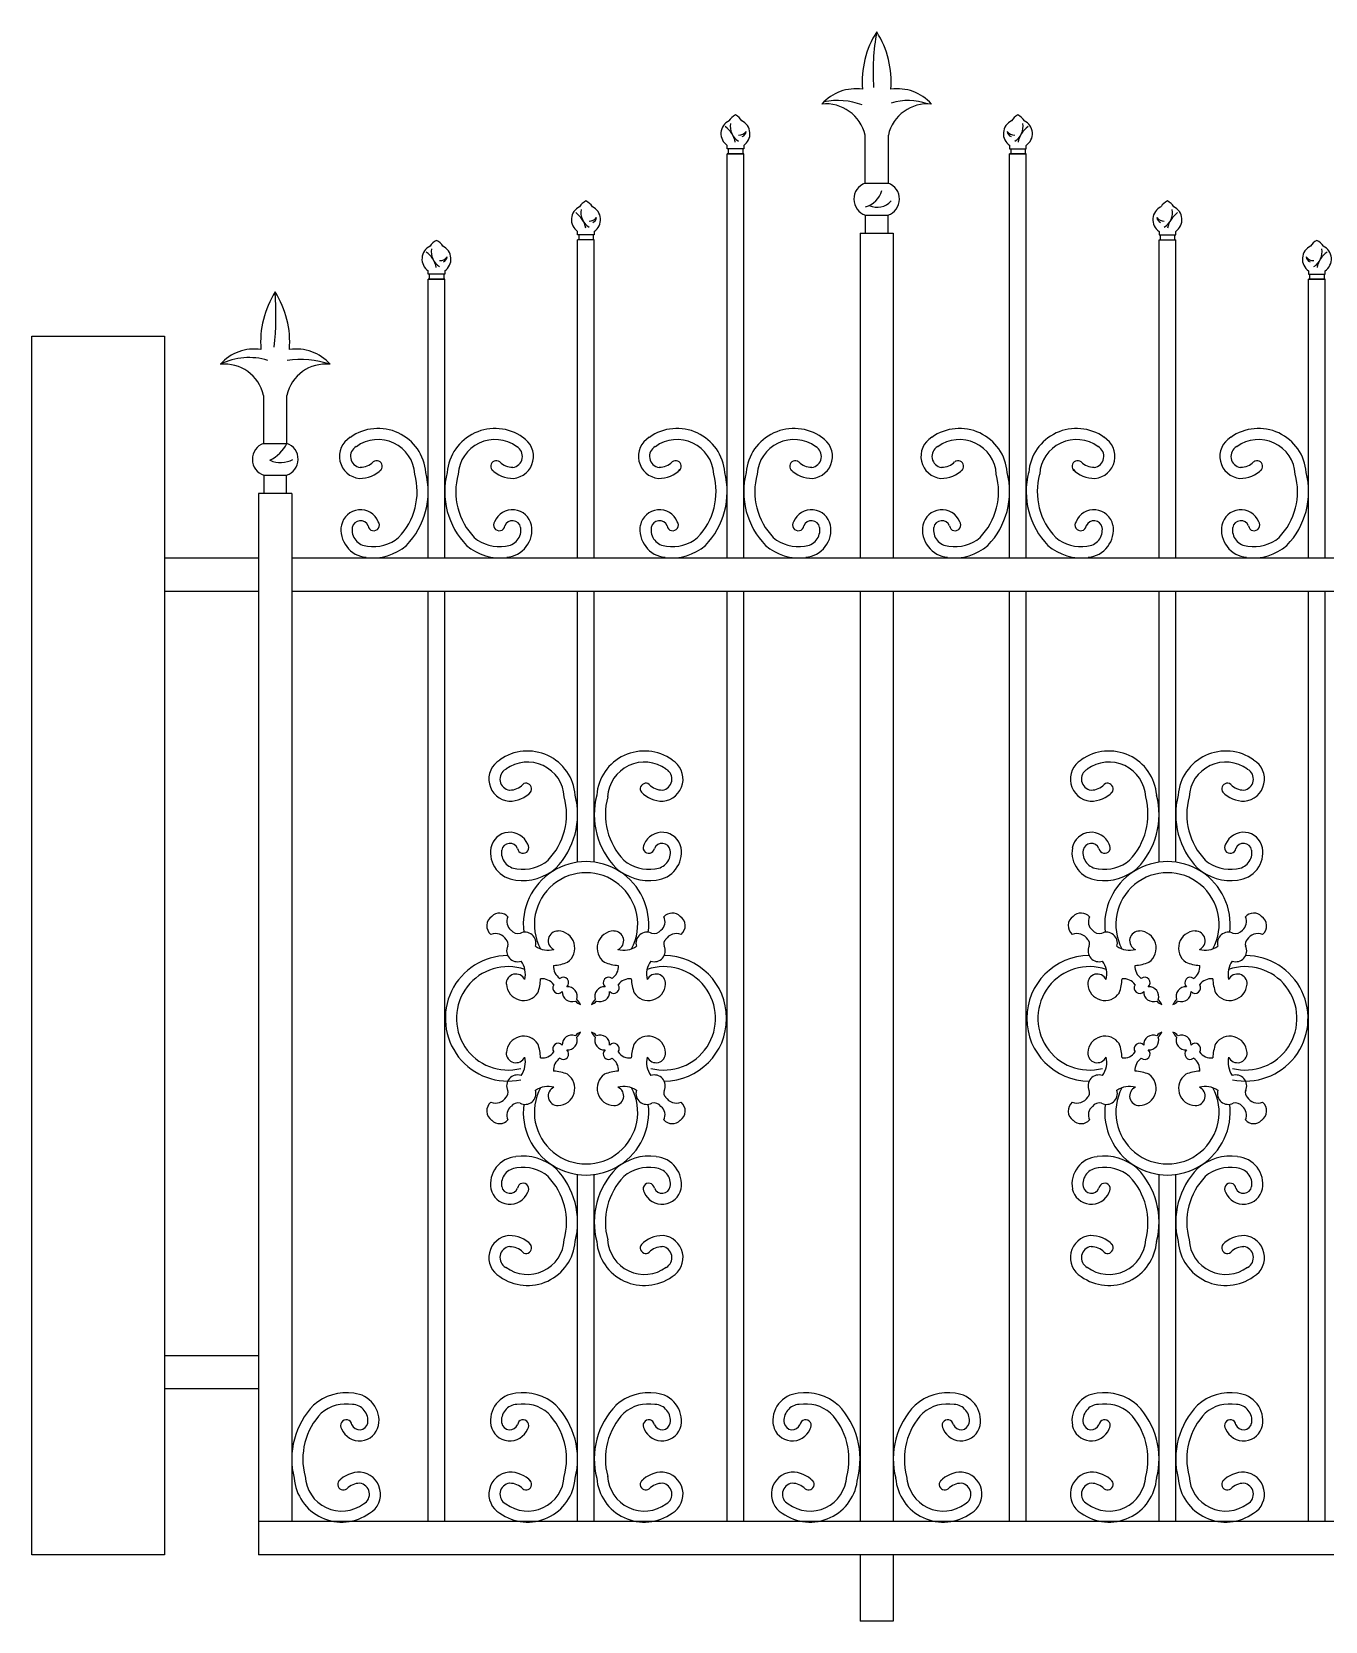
# Model space of a CAD drawing. Header units: millimetres. Extents: x 2621 to 26934, y 11979 to 27988.
# Drawn here: x 2621 to 4373, y 23427 to 25579 of the extents above; entities that cross this region are included whole.
import ezdxf

# ---------------------------------------------------------------- set-up
doc = ezdxf.new("R2010")
doc.units = ezdxf.units.MM

# ---------------------------------------------------------------- blocks, each defined once
blk = doc.blocks.new('A$C4C8B02DE')
for p, q in [((564.4, 973.7), (564.4, 1006.2)), ((580.1, 1006.2), (580.1, 973.7)), ((471, 996.9), (471, 999.2)), ((482.2, 996.9), (471, 996.9)), ((471, 720), (471, 993.5)), ((471, 993.5), (482.2, 993.5)), ((482.2, 993.5), (471, 993.5)), ((482.2, 993.5), (471, 993.5)), ((471.7, 996.9), (471.7, 993.5)), ((481.5, 996.9), (481.5, 993.5)), ((482.2, 999.2), (482.2, 996.9)), ((482.2, 720), (482.2, 993.5)), ((662.3, 999.2), (662.3, 996.9)), ((662.3, 996.9), (673.5, 996.9)), ((662.3, 720), (662.3, 993.5)), ((662.3, 993.5), (673.5, 993.5)), ((662.3, 993.5), (673.5, 993.5)), ((673.5, 993.5), (662.3, 993.5)), ((663, 996.9), (663, 993.5)), ((672.8, 996.9), (672.8, 993.5)), ((673.5, 996.9), (673.5, 999.2)), ((673.5, 720), (673.5, 993.5)), ((564.4, 973.7), (580.1, 973.7)), ((564.6, 952.1), (579.9, 952.1)), ((564.6, 939.8), (564.6, 952.1)), ((579.9, 952.1), (579.9, 939.8)), ((369.7, 938.7), (369.7, 941)), ((381, 938.7), (369.7, 938.7)), ((370.5, 938.7), (370.5, 935.4)), ((380.2, 938.7), (380.2, 935.4)), ((381, 941), (381, 938.7)), ((561, 939.8), (561, 720)), ((561, 939.8), (583.5, 939.8)), ((583.5, 939.8), (583.5, 720)), ((763.5, 941), (763.5, 938.7)), ((763.5, 938.7), (774.8, 938.7)), ((764.3, 938.7), (764.3, 935.4)), ((774, 938.7), (774, 935.4)), ((774.8, 938.7), (774.8, 941)), ((369.7, 720), (369.7, 935.4)), ((381, 935.4), (369.7, 935.4)), ((381, 935.4), (369.7, 935.4)), ((381, 720), (381, 935.4)), ((763.5, 720), (763.5, 935.4)), ((763.5, 935.4), (774.8, 935.4)), ((763.5, 935.4), (774.8, 935.4)), ((774.8, 720), (774.8, 935.4)), ((268.5, 912.1), (268.5, 914.3)), ((279.7, 912.1), (268.5, 912.1)), ((268.5, 908.7), (279.7, 908.7)), ((279.7, 908.7), (268.5, 908.7)), ((279.7, 908.7), (268.5, 908.7)), ((268.5, 720), (268.5, 908.7)), ((269.2, 912.1), (269.2, 908.7)), ((279, 912.1), (279, 908.7)), ((279.7, 914.3), (279.7, 912.1)), ((279.7, 720), (279.7, 908.7)), ((864.8, 914.3), (864.8, 912.1)), ((864.8, 912.1), (876, 912.1)), ((864.8, 720), (864.8, 908.7)), ((864.8, 908.7), (876, 908.7)), ((864.8, 908.7), (876, 908.7)), ((876, 908.7), (864.8, 908.7)), ((865.5, 912.1), (865.5, 908.7)), ((875.3, 912.1), (875.3, 908.7)), ((876, 912.1), (876, 914.3)), ((876, 720), (876, 908.7)), ((0, 870), (90, 870)), ((0, 45), (0, 870)), ((90, 870), (90, 45)), ((157, 830), (157, 797.5)), ((172.7, 797.5), (172.7, 830)), ((157, 797.5), (172.7, 797.5)), ((157.2, 775.9), (172.5, 775.9)), ((157.2, 775.9), (157.2, 763.6)), ((172.5, 763.6), (172.5, 775.9)), ((153.6, 763.6), (153.6, 45)), ((176.1, 763.6), (153.6, 763.6)), ((176.1, 763.6), (176.1, 67.5)), ((90, 720), (153.6, 720)), ((176.1, 720), (2172.2, 720)), ((90, 697.5), (153.6, 697.5)), ((176.1, 697.5), (2172.2, 697.5)), ((268.5, 67.5), (268.5, 697.5)), ((279.7, 67.5), (279.7, 697.5)), ((369.7, 513.9), (369.7, 697.5)), ((381, 513.9), (381, 697.5)), ((471, 67.5), (471, 697.5)), ((482.2, 67.5), (482.2, 697.5)), ((561, 697.5), (561, 67.5)), ((583.5, 697.5), (583.5, 67.5)), ((662.3, 67.5), (662.3, 697.5)), ((673.5, 67.5), (673.5, 697.5)), ((763.5, 513.9), (763.5, 697.5)), ((774.8, 513.9), (774.8, 697.5)), ((864.8, 67.5), (864.8, 697.5)), ((876, 67.5), (876, 697.5)), ((369.7, 67.5), (369.7, 302.6)), ((369.7, 67.5), (369.7, 302.6)), ((381, 67.5), (381, 302.6)), ((381, 67.5), (381, 302.6)), ((763.5, 67.5), (763.5, 302.6)), ((763.5, 67.5), (763.5, 302.6)), ((774.8, 67.5), (774.8, 302.6)), ((774.8, 67.5), (774.8, 302.6)), ((90, 180), (153.6, 180)), ((90, 157.5), (153.6, 157.5)), ((2194.7, 67.5), (153.6, 67.5)), ((90, 45), (0, 45)), ((2194.7, 45), (153.6, 45)), ((561, 45), (561, 0)), ((583.5, 45), (583.5, 0)), ((583.5, 0), (561, 0))]:
    blk.add_line(p, q)
for centre, radius, start, end in [((625.7, 1042.3), 63.3, 147.6121, 184.5466), ((728.2, 1048.7), 158.4, 170.0163, 183.672), ((518.8, 1042.3), 63.3, 355.4534, 32.3879), ((558, 1007.2), 30.4, 81.2173, 138.7264), ((586.5, 1007.2), 30.4, 41.2736, 98.7827), ((537.9, 1000.3), 27.1, 12.542, 96.0201), ((545.7, 982.5), 47.2, 69.2047, 101.2159), ((606.6, 1000.3), 27.1, 83.9799, 167.458), ((593.7, 991.7), 38, 70.1888, 107.7072), ((476.4, 1007.2), 9.62, 115.1392, 236.0093), ((460.1, 998.3), 16.7, 11.0582, 54.9125), ((480.7, 1011), 9.78, 115.0551, 150.0493), ((484.7, 1012), 11.6, 169.4296, 238.4585), ((472.5, 1011), 9.78, 29.9507, 64.9449), ((476.8, 1007.2), 9.62, 303.9907, 64.8608), ((667.7, 1007.2), 9.62, 115.1392, 236.0093), ((672, 1011), 9.78, 115.0551, 150.0493), ((659.8, 1012), 11.6, 301.5415, 10.5704), ((663.8, 1011), 9.78, 29.9507, 64.9449), ((684.4, 998.3), 16.7, 125.0875, 168.9418), ((668.1, 1007.2), 9.62, 303.9907, 64.8608), ((479.2, 1011.8), 5.57, 265.5458, 325.6037), ((479.9, 1009), 3.92, 290.1783, 354.8868), ((665.3, 1011.8), 5.57, 214.3963, 274.4542), ((664.6, 1009), 3.92, 185.1132, 249.8217), ((568.2, 962.9), 11.4, 109.2353, 251.7854), ((560.8, 972.6), 15.4, 284.439, 345.526), ((576.3, 962.9), 11.4, 288.2146, 70.7647), ((379.5, 952.8), 9.78, 115.0551, 150.0493), ((371.2, 952.8), 9.78, 29.9507, 64.9449), ((572.6, 970), 12.6, 244.4964, 318.8779), ((773.3, 952.8), 9.78, 115.0551, 150.0493), ((765, 952.8), 9.78, 29.9507, 64.9449), ((375.1, 949), 9.62, 115.1392, 236.0093), ((358.8, 940.1), 16.7, 11.0582, 54.9125), ((383.5, 953.8), 11.6, 169.4296, 238.4585), ((377.9, 953.6), 5.57, 265.5458, 325.6037), ((375.6, 949), 9.62, 303.9907, 64.8608), ((378.6, 950.8), 3.92, 290.1783, 354.8868), ((768.9, 949), 9.62, 115.1392, 236.0093), ((765.9, 950.8), 3.92, 185.1132, 249.8217), ((766.6, 953.6), 5.57, 214.3963, 274.4542), ((761, 953.8), 11.6, 301.5415, 10.5704), ((785.7, 940.1), 16.7, 125.0875, 168.9418), ((769.4, 949), 9.62, 303.9907, 64.8608), ((273.9, 922.3), 9.62, 115.1392, 236.0093), ((257.6, 913.4), 16.7, 11.0582, 54.9125), ((278.2, 926.1), 9.78, 115.0551, 150.0493), ((282.2, 927.1), 11.6, 169.4296, 238.4585), ((270, 926.1), 9.78, 29.9507, 64.9449), ((274.3, 922.3), 9.62, 303.9907, 64.8608), ((870.2, 922.3), 9.62, 115.1392, 236.0093), ((874.5, 926.1), 9.78, 115.0551, 150.0493), ((862.3, 927.1), 11.6, 301.5415, 10.5704), ((866.3, 926.1), 9.78, 29.9507, 64.9449), ((886.9, 913.4), 16.7, 125.0875, 168.9418), ((870.6, 922.3), 9.62, 303.9907, 64.8608), ((276.7, 926.9), 5.57, 265.5458, 325.6037), ((277.4, 924.1), 3.92, 290.1783, 354.8868), ((867.8, 926.9), 5.57, 214.3963, 274.4542), ((867.1, 924.1), 3.92, 185.1132, 249.8217), ((218.3, 866.1), 63.3, 147.6121, 184.5466), ((-40.6, 885.3), 206, 353.6996, 4.0959), ((111.4, 866.1), 63.3, 355.4534, 32.3879), ((150.6, 831), 30.4, 81.2173, 138.7264), ((179.2, 831), 30.4, 41.2736, 98.7827), ((147.1, 811.5), 44.1, 73.2139, 116.0338), ((130.5, 824.1), 27.1, 12.542, 96.0201), ((199.2, 824.1), 27.1, 83.9799, 167.458), ((181.9, 789.7), 64.6, 71.8114, 98.0231), ((234.6, 775.2), 32.4, 4.6313, 125.4871), ((313.7, 775.2), 32.4, 54.5129, 175.3687), ((437.1, 775.2), 32.4, 4.6313, 125.4871), ((516.2, 775.2), 32.4, 54.5129, 175.3687), ((628.4, 775.2), 32.4, 4.6313, 125.4871), ((707.5, 775.2), 32.4, 54.5129, 175.3687), ((830.9, 775.2), 32.4, 4.6313, 125.4871), ((160.8, 786.7), 11.4, 109.2353, 251.7854), ((149.5, 809.6), 26.3, 296.6742, 332.608), ((169, 786.7), 11.4, 288.2146, 70.7647), ((223.4, 788.7), 15, 120.6615, 264.4109), ((234.6, 775.2), 24.9, 3.2152, 126.2922), ((313.7, 775.2), 24.9, 53.7078, 176.7848), ((324.8, 788.7), 15, 275.5891, 59.3385), ((425.9, 788.7), 15, 120.6615, 264.4109), ((437.1, 775.2), 24.9, 3.2152, 126.2922), ((516.2, 775.2), 24.9, 53.7078, 176.7848), ((527.3, 788.7), 15, 275.5891, 59.3385), ((617.2, 788.7), 15, 120.6615, 264.4109), ((628.4, 775.2), 24.9, 3.2152, 126.2922), ((707.5, 775.2), 24.9, 53.7078, 176.7848), ((718.6, 788.7), 15, 275.5891, 59.3385), ((819.7, 788.7), 15, 120.6615, 264.4109), ((830.9, 775.2), 24.9, 3.2152, 126.2922), ((168.5, 801.6), 17.1, 245.3529, 299.2255), ((223.4, 788.7), 7.51, 118.5059, 262.7118), ((233.6, 782), 3.79, 306.8427, 127.5002), ((314.6, 782), 3.79, 52.4998, 233.1573), ((324.8, 788.7), 7.51, 277.2882, 61.4941), ((425.9, 788.7), 7.51, 118.5059, 262.7118), ((436.1, 782), 3.79, 306.8427, 127.5002), ((517.1, 782), 3.79, 52.4998, 233.1573), ((527.3, 788.7), 7.51, 277.2882, 61.4941), ((617.2, 788.7), 7.51, 118.5059, 262.7118), ((627.4, 782), 3.79, 306.8427, 127.5002), ((708.4, 782), 3.79, 52.4998, 233.1573), ((718.6, 788.7), 7.51, 277.2882, 61.4941), ((819.7, 788.7), 7.51, 118.5059, 262.7118), ((829.9, 782), 3.79, 306.8427, 127.5002), ((222.6, 793.1), 19.3, 267.9893, 317.2256), ((222.6, 793.1), 11.8, 269.1827, 317.2256), ((216, 764.9), 45, 316.2209, 15.098), ((216, 764.9), 52.5, 316.0217, 14.2701), ((332.2, 764.9), 52.5, 165.7299, 223.9783), ((332.2, 764.9), 45, 164.902, 223.7791), ((325.6, 793.1), 19.3, 222.7744, 272.0107), ((325.6, 793.1), 11.8, 222.7744, 270.8173), ((425.1, 793.1), 19.3, 267.9893, 317.2256), ((425.1, 793.1), 11.8, 269.1827, 317.2256), ((418.5, 764.9), 45, 316.2209, 15.098), ((418.5, 764.9), 52.5, 316.0217, 14.2701), ((534.7, 764.9), 52.5, 165.7299, 223.9783), ((534.7, 764.9), 45, 164.902, 223.7791), ((528.1, 793.1), 19.3, 222.7744, 272.0107), ((528.1, 793.1), 11.8, 222.7744, 270.8173), ((616.4, 793.1), 19.3, 267.9893, 317.2256), ((616.4, 793.1), 11.8, 269.1827, 317.2256), ((609.8, 764.9), 45, 316.2209, 15.098), ((609.8, 764.9), 52.5, 316.0217, 14.2701), ((726, 764.9), 52.5, 165.7299, 223.9783), ((726, 764.9), 45, 164.902, 223.7791), ((719.4, 793.1), 19.3, 222.7744, 272.0107), ((719.4, 793.1), 11.8, 222.7744, 270.8173), ((818.9, 793.1), 19.3, 267.9893, 317.2256), ((818.9, 793.1), 11.8, 269.1827, 317.2256), ((812.3, 764.9), 45, 316.2209, 15.098), ((812.3, 764.9), 52.5, 316.0217, 14.2701), ((222.6, 739.5), 13.1, 22.3069, 168.5672), ((222.6, 739.5), 5.62, 22.3069, 169.1463), ((231.6, 742.2), 3.86, 188.3009, 36.3129), ((316.6, 742.2), 3.86, 143.6871, 351.6991), ((325.6, 739.5), 13.1, 11.4328, 157.6931), ((325.6, 739.5), 5.62, 10.8537, 157.6931), ((425.1, 739.5), 13.1, 22.3069, 168.5672), ((425.1, 739.5), 5.62, 22.3069, 169.1463), ((434.1, 742.2), 3.86, 188.3009, 36.3129), ((519.1, 742.2), 3.86, 143.6871, 351.6991), ((528.1, 739.5), 13.1, 11.4328, 157.6931), ((528.1, 739.5), 5.62, 10.8537, 157.6931), ((616.4, 739.5), 13.1, 22.3069, 168.5672), ((616.4, 739.5), 5.62, 22.3069, 169.1463), ((625.4, 742.2), 3.86, 188.3009, 36.3129), ((710.4, 742.2), 3.86, 143.6871, 351.6991), ((719.4, 739.5), 13.1, 11.4328, 157.6931), ((719.4, 739.5), 5.62, 10.8537, 157.6931), ((818.9, 739.5), 13.1, 22.3069, 168.5672), ((818.9, 739.5), 5.62, 22.3069, 169.1463), ((827.9, 742.2), 3.86, 188.3009, 36.3129), ((228.1, 739), 18.7, 170.266, 265.0602), ((227.9, 738.9), 11, 171.4348, 267.145), ((231.7, 753.6), 26, 260.2866, 310.2034), ((316.5, 753.6), 26, 229.7966, 279.7134), ((320.3, 738.9), 11, 272.855, 8.5652), ((320.1, 739), 18.7, 274.9398, 9.734), ((430.6, 739), 18.7, 170.266, 265.0602), ((430.4, 738.9), 11, 171.4348, 267.145), ((434.2, 753.6), 26, 260.2866, 310.2034), ((519, 753.6), 26, 229.7966, 279.7134), ((522.8, 738.9), 11, 272.855, 8.5652), ((522.6, 739), 18.7, 274.9398, 9.734), ((621.9, 739), 18.7, 170.266, 265.0602), ((621.7, 738.9), 11, 171.4348, 267.145), ((625.5, 753.6), 26, 260.2866, 310.2034), ((710.3, 753.6), 26, 229.7966, 279.7134), ((714.1, 738.9), 11, 272.855, 8.5652), ((713.9, 739), 18.7, 274.9398, 9.734), ((824.4, 739), 18.7, 170.266, 265.0602), ((824.2, 738.9), 11, 171.4348, 267.145), ((828, 753.6), 26, 260.2866, 310.2034), ((231.3, 754.1), 34.1, 261.8768, 311.1848), ((316.9, 754.1), 34.1, 228.8152, 278.1232), ((433.8, 754.1), 34.1, 261.8768, 311.1848), ((519.4, 754.1), 34.1, 228.8152, 278.1232), ((625.1, 754.1), 34.1, 261.8768, 311.1848), ((710.7, 754.1), 34.1, 228.8152, 278.1232), ((827.6, 754.1), 34.1, 261.8768, 311.1848), ((324.6, 570.2), 15, 120.6615, 264.4109), ((335.8, 556.8), 32.4, 4.6313, 125.4871), ((335.8, 556.8), 24.9, 3.2152, 126.2922), ((414.9, 556.8), 32.4, 54.5129, 175.3687), ((414.9, 556.8), 24.9, 53.7078, 176.7848), ((426.1, 570.2), 15, 275.5891, 59.3385), ((718.4, 570.2), 15, 120.6615, 264.4109), ((729.6, 556.8), 32.4, 4.6313, 125.4871), ((729.6, 556.8), 24.9, 3.2152, 126.2922), ((808.7, 556.8), 32.4, 54.5129, 175.3687), ((808.7, 556.8), 24.9, 53.7078, 176.7848), ((819.9, 570.2), 15, 275.5891, 59.3385), ((324.6, 570.2), 7.51, 118.5059, 262.7118), ((426.1, 570.2), 7.51, 277.2882, 61.4941), ((718.4, 570.2), 7.51, 118.5059, 262.7118), ((819.9, 570.2), 7.51, 277.2882, 61.4941), ((323.9, 574.6), 19.3, 267.9893, 317.2256), ((323.9, 574.6), 11.8, 269.1827, 317.2256), ((334.8, 563.6), 3.79, 306.8427, 127.5002), ((415.9, 563.6), 3.79, 52.4998, 233.1573), ((426.9, 574.6), 19.3, 222.7744, 272.0107), ((426.9, 574.6), 11.8, 222.7744, 270.8173), ((717.7, 574.6), 19.3, 267.9893, 317.2256), ((717.7, 574.6), 11.8, 269.1827, 317.2256), ((728.6, 563.6), 3.79, 306.8427, 127.5002), ((809.7, 563.6), 3.79, 52.4998, 233.1573), ((820.7, 574.6), 19.3, 222.7744, 272.0107), ((820.7, 574.6), 11.8, 222.7744, 270.8173), ((317.2, 546.4), 45, 316.2209, 15.098), ((317.2, 546.4), 52.5, 316.0217, 14.2701), ((433.5, 546.4), 52.5, 165.7299, 223.9783), ((433.5, 546.4), 45, 164.902, 223.7791), ((711, 546.4), 45, 316.2209, 15.098), ((711, 546.4), 52.5, 316.0217, 14.2701), ((827.3, 546.4), 52.5, 165.7299, 223.9783), ((827.3, 546.4), 45, 164.902, 223.7791), ((323.8, 521.1), 13.1, 22.3069, 168.5672), ((426.9, 521.1), 13.1, 11.4328, 157.6931), ((717.6, 521.1), 13.1, 22.3069, 168.5672), ((820.7, 521.1), 13.1, 11.4328, 157.6931), ((329.4, 520.5), 18.7, 170.266, 265.0602), ((329.1, 520.5), 11, 171.4348, 267.145), ((323.8, 521.1), 5.62, 22.3069, 169.1463), ((332.8, 523.8), 3.86, 188.3009, 36.3129), ((417.9, 523.8), 3.86, 143.6871, 351.6991), ((426.9, 521.1), 5.62, 10.8537, 157.6931), ((421.6, 520.5), 11, 272.855, 8.5652), ((421.3, 520.5), 18.7, 274.9398, 9.734), ((723.2, 520.5), 18.7, 170.266, 265.0602), ((722.9, 520.5), 11, 171.4348, 267.145), ((717.6, 521.1), 5.62, 22.3069, 169.1463), ((726.6, 523.8), 3.86, 188.3009, 36.3129), ((811.7, 523.8), 3.86, 143.6871, 351.6991), ((820.7, 521.1), 5.62, 10.8537, 157.6931), ((815.4, 520.5), 11, 272.855, 8.5652), ((815.1, 520.5), 18.7, 274.9398, 9.734), ((332.6, 535.6), 34.1, 261.8768, 311.1848), ((333, 535.1), 26, 260.2866, 310.2034), ((375.4, 471.8), 42.5, 352.8023, 187.1977), ((375.4, 471.8), 35, 331.6514, 208.3486), ((418.1, 535.6), 34.1, 228.8152, 278.1232), ((417.7, 535.1), 26, 229.7966, 279.7134), ((726.4, 535.6), 34.1, 261.8768, 311.1848), ((726.8, 535.1), 26, 260.2866, 310.2034), ((769.2, 471.8), 42.5, 352.8023, 187.1977), ((769.2, 471.8), 35, 331.6514, 208.3486), ((811.9, 535.6), 34.1, 228.8152, 278.1232), ((811.5, 535.1), 26, 229.7966, 279.7134), ((315.8, 470.9), 7.66, 123.7606, 230.2837), ((316.9, 472.1), 7.41, 40.4516, 136.2477), ((329.5, 473.7), 7.7, 155.1954, 229.7858), ((421.2, 473.7), 7.7, 310.2142, 24.8046), ((433.8, 472.1), 7.41, 43.7523, 139.5484), ((434.9, 470.9), 7.66, 309.7163, 56.2394), ((709.6, 470.9), 7.66, 123.7606, 230.2837), ((710.7, 472.1), 7.41, 40.4516, 136.2477), ((723.3, 473.7), 7.7, 155.1954, 229.7858), ((815, 473.7), 7.7, 310.2142, 24.8046), ((827.6, 472.1), 7.41, 43.7523, 139.5484), ((828.7, 470.9), 7.66, 309.7163, 56.2394), ((314.1, 457), 8.58, 31.9943, 111.6638), ((329.3, 471.5), 5.93, 217.4832, 284.58), ((334.1, 459.2), 7.36, 342.6729, 117.2399), ((356.3, 460.8), 6.53, 88.0143, 246.4555), ((356.1, 455.7), 11.7, 305.4034, 88.0143), ((394.6, 455.7), 11.7, 91.9857, 234.5966), ((394.4, 460.8), 6.53, 293.5445, 91.9857), ((416.6, 459.2), 7.36, 62.7601, 197.3271), ((421.4, 471.5), 5.93, 255.42, 322.5168), ((436.6, 457), 8.58, 68.3362, 148.0057), ((707.9, 457), 8.58, 31.9943, 111.6638), ((723.1, 471.5), 5.93, 217.4832, 284.58), ((727.9, 459.2), 7.36, 342.6729, 117.2399), ((750.1, 460.8), 6.53, 88.0143, 246.4555), ((749.9, 455.7), 11.7, 305.4034, 88.0143), ((788.4, 455.7), 11.7, 91.9857, 234.5966), ((788.2, 460.8), 6.53, 293.5445, 91.9857), ((810.4, 459.2), 7.36, 62.7601, 197.3271), ((815.2, 471.5), 5.93, 255.42, 322.5168), ((830.4, 457), 8.58, 68.3362, 148.0057), ((318.6, 458.6), 4.03, 337.8644, 47.4822), ((329, 453.9), 7.36, 154.2677, 288.8348), ((349.7, 469.3), 15, 235.2764, 285.4601), ((401, 469.3), 15, 254.5399, 304.7236), ((421.7, 453.9), 7.36, 251.1652, 25.7323), ((432.1, 458.6), 4.03, 132.5178, 202.1356), ((712.4, 458.6), 4.03, 337.8644, 47.4822), ((722.8, 453.9), 7.36, 154.2677, 288.8348), ((743.5, 469.3), 15, 235.2764, 285.4601), ((794.8, 469.3), 15, 254.5399, 304.7236), ((815.5, 453.9), 7.36, 251.1652, 25.7323), ((825.9, 458.6), 4.03, 132.5178, 202.1356), ((322.6, 408.2), 42.5, 90.3699, 281.8555), ((322.6, 408.2), 35, 71.198, 284.4496), ((319.3, 438.1), 15, 346.0476, 36.2312), ((350.5, 479.2), 35.3, 274.7856, 290.5601), ((363.1, 443.3), 9.73, 175.9887, 235.9234), ((400.2, 479.2), 35.3, 249.4399, 265.2144), ((387.6, 443.3), 9.73, 304.0766, 4.0113), ((431.4, 438.1), 15, 143.7688, 193.9524), ((428.1, 408.2), 35, 255.5504, 108.802), ((428.1, 408.2), 42.5, 270.3699, 89.6301), ((716.4, 408.2), 42.5, 90.3699, 269.6301), ((716.4, 408.2), 35, 71.198, 284.4496), ((713.1, 438.1), 15, 346.0476, 36.2312), ((744.3, 479.2), 35.3, 274.7856, 290.5601), ((756.9, 443.3), 9.73, 175.9887, 235.9234), ((794, 479.2), 35.3, 249.4399, 265.2144), ((781.4, 443.3), 9.73, 304.0766, 4.0113), ((825.2, 438.1), 15, 143.7688, 193.9524), ((821.9, 408.2), 35, 255.5504, 108.802), ((821.9, 408.2), 42.5, 258.1445, 89.6301), ((327.9, 431.7), 6.53, 25.0521, 183.4933), ((333.1, 432), 11.7, 183.4933, 326.1042), ((309.4, 437), 35.3, 340.9475, 356.722), ((345.6, 425.3), 9.73, 35.5843, 95.519), ((356.5, 428.8), 3.7, 144.7136, 318.656), ((359.9, 432.3), 3.7, 312.8516, 126.7941), ((390.8, 432.3), 3.7, 53.2059, 227.1484), ((394.2, 428.8), 3.7, 221.344, 35.2864), ((405.1, 425.3), 9.73, 84.481, 144.4157), ((441.3, 437), 35.3, 183.278, 199.0525), ((417.6, 432), 11.7, 213.8958, 356.5067), ((422.8, 431.7), 6.53, 356.5067, 154.9479), ((721.7, 431.7), 6.53, 25.0521, 183.4933), ((726.9, 432), 11.7, 183.4933, 326.1042), ((703.2, 437), 35.3, 340.9475, 356.722), ((739.4, 425.3), 9.73, 35.5843, 95.519), ((750.3, 428.8), 3.7, 144.7136, 318.656), ((753.7, 432.3), 3.7, 312.8516, 126.7941), ((784.6, 432.3), 3.7, 53.2059, 227.1484), ((788, 428.8), 3.7, 221.344, 35.2864), ((798.9, 425.3), 9.73, 84.481, 144.4157), ((835.1, 437), 35.3, 183.278, 199.0525), ((811.4, 432), 11.7, 213.8958, 356.5067), ((816.6, 431.7), 6.53, 356.5067, 154.9479), ((365.8, 426), 6.51, 176.5752, 291.2467), ((363, 423.1), 6.46, 340.7962, 95.1766), ((374.5, 425.3), 8.27, 220.3598, 249.5897), ((362.8, 413.9), 9.47, 22.3208, 48.4598), ((387.9, 413.9), 9.47, 131.5402, 157.6792), ((376.2, 425.3), 8.27, 290.4103, 319.6402), ((387.7, 423.1), 6.46, 84.8234, 199.2038), ((384.9, 426), 6.51, 248.7533, 3.4248), ((759.6, 426), 6.51, 176.5752, 291.2467), ((756.8, 423.1), 6.46, 340.7962, 95.1766), ((768.3, 425.3), 8.27, 220.3598, 249.5897), ((756.6, 413.9), 9.47, 22.3208, 48.4598), ((781.7, 413.9), 9.47, 131.5402, 157.6792), ((770, 425.3), 8.27, 290.4103, 319.6402), ((781.5, 423.1), 6.46, 84.8234, 199.2038), ((778.7, 426), 6.51, 248.7533, 3.4248), ((374.5, 391.1), 8.27, 110.4103, 139.6402), ((362.8, 402.5), 9.47, 311.5402, 337.6792), ((376.2, 391.1), 8.27, 40.3598, 69.5897), ((387.9, 402.5), 9.47, 202.3208, 228.4598), ((768.3, 391.1), 8.27, 110.4103, 139.6402), ((756.6, 402.5), 9.47, 311.5402, 337.6792), ((770, 391.1), 8.27, 40.3598, 69.5897), ((781.7, 402.5), 9.47, 202.3208, 228.4598), ((333.1, 384.4), 11.7, 33.8958, 176.5067), ((309.4, 379.4), 35.3, 3.278, 19.0525), ((356.5, 387.6), 3.7, 41.344, 215.2864), ((365.8, 390.4), 6.51, 68.7533, 183.4248), ((363, 393.3), 6.46, 264.8234, 19.2038), ((387.7, 393.3), 6.46, 160.7962, 275.1766), ((384.9, 390.4), 6.51, 356.5752, 111.2467), ((394.2, 387.6), 3.7, 324.7136, 138.656), ((441.3, 379.4), 35.3, 160.9475, 176.722), ((417.6, 384.4), 11.7, 3.4933, 146.1042), ((726.9, 384.4), 11.7, 33.8958, 176.5067), ((703.2, 379.4), 35.3, 3.278, 19.0525), ((750.3, 387.6), 3.7, 41.344, 215.2864), ((759.6, 390.4), 6.51, 68.7533, 183.4248), ((756.8, 393.3), 6.46, 264.8234, 19.2038), ((781.5, 393.3), 6.46, 160.7962, 275.1766), ((778.7, 390.4), 6.51, 356.5752, 111.2467), ((788, 387.6), 3.7, 324.7136, 138.656), ((835.1, 379.4), 35.3, 160.9475, 176.722), ((811.4, 384.4), 11.7, 3.4933, 146.1042), ((327.9, 384.7), 6.53, 176.5067, 334.9479), ((319.3, 378.4), 15, 323.7688, 13.9524), ((345.6, 391.1), 9.73, 264.481, 324.4157), ((363.1, 373.1), 9.73, 124.0766, 184.0113), ((359.9, 384.1), 3.7, 233.2059, 47.1484), ((390.8, 384.1), 3.7, 132.8516, 306.7941), ((387.6, 373.1), 9.73, 355.9887, 55.9234), ((405.1, 391.1), 9.73, 215.5843, 275.519), ((431.4, 378.4), 15, 166.0476, 216.2312), ((422.8, 384.7), 6.53, 205.0521, 3.4933), ((721.7, 384.7), 6.53, 176.5067, 334.9479), ((713.1, 378.4), 15, 323.7688, 13.9524), ((739.4, 391.1), 9.73, 264.481, 324.4157), ((756.9, 373.1), 9.73, 124.0766, 184.0113), ((753.7, 384.1), 3.7, 233.2059, 47.1484), ((784.6, 384.1), 3.7, 132.8516, 306.7941), ((781.4, 373.1), 9.73, 355.9887, 55.9234), ((798.9, 391.1), 9.73, 215.5843, 275.519), ((825.2, 378.4), 15, 166.0476, 216.2312), ((816.6, 384.7), 6.53, 205.0521, 3.4933), ((329, 362.5), 7.36, 71.1652, 205.7323), ((350.5, 337.3), 35.3, 69.4399, 85.2144), ((356.1, 360.8), 11.7, 271.9857, 54.5966), ((394.6, 360.8), 11.7, 125.4034, 268.0143), ((400.2, 337.3), 35.3, 94.7856, 110.5601), ((421.7, 362.5), 7.36, 334.2677, 108.8348), ((722.8, 362.5), 7.36, 71.1652, 205.7323), ((744.3, 337.3), 35.3, 69.4399, 85.2144), ((749.9, 360.8), 11.7, 271.9857, 54.5966), ((788.4, 360.8), 11.7, 125.4034, 268.0143), ((794, 337.3), 35.3, 94.7856, 110.5601), ((815.5, 362.5), 7.36, 334.2677, 108.8348), ((318.6, 357.8), 4.03, 312.5178, 22.1356), ((334.1, 357.3), 7.36, 242.7601, 17.3271), ((375.4, 344.6), 35, 151.6514, 28.3486), ((349.7, 347.1), 15, 74.5399, 124.7236), ((356.3, 355.6), 6.53, 113.5445, 271.9857), ((394.4, 355.6), 6.53, 268.0143, 66.4555), ((401, 347.1), 15, 55.2764, 105.4601), ((416.6, 357.3), 7.36, 162.6729, 297.2399), ((432.1, 357.8), 4.03, 157.8644, 227.4822), ((712.4, 357.8), 4.03, 312.5178, 22.1356), ((727.9, 357.3), 7.36, 242.7601, 17.3271), ((769.2, 344.6), 35, 151.6514, 28.3486), ((743.5, 347.1), 15, 74.5399, 124.7236), ((750.1, 355.6), 6.53, 113.5445, 271.9857), ((788.2, 355.6), 6.53, 268.0143, 66.4555), ((794.8, 347.1), 15, 55.2764, 105.4601), ((810.4, 357.3), 7.36, 162.6729, 297.2399), ((825.9, 357.8), 4.03, 157.8644, 227.4822), ((315.8, 345.5), 7.66, 129.7163, 236.2394), ((314.1, 359.4), 8.58, 248.3362, 328.0057), ((329.5, 342.7), 7.7, 130.2142, 204.8046), ((329.3, 345), 5.93, 75.42, 142.5168), ((375.4, 344.6), 42.5, 172.8023, 7.1977), ((421.4, 345), 5.93, 37.4832, 104.58), ((421.2, 342.7), 7.7, 335.1954, 49.7858), ((436.6, 359.4), 8.58, 211.9943, 291.6638), ((434.9, 345.5), 7.66, 303.7606, 50.2837), ((709.6, 345.5), 7.66, 129.7163, 236.2394), ((707.9, 359.4), 8.58, 248.3362, 328.0057), ((723.3, 342.7), 7.7, 130.2142, 204.8046), ((723.1, 345), 5.93, 75.42, 142.5168), ((769.2, 344.6), 42.5, 172.8023, 7.1977), ((815.2, 345), 5.93, 37.4832, 104.58), ((815, 342.7), 7.7, 335.1954, 49.7858), ((830.4, 359.4), 8.58, 211.9943, 291.6638), ((828.7, 345.5), 7.66, 303.7606, 50.2837), ((316.9, 344.3), 7.41, 223.7523, 319.5484), ((433.8, 344.3), 7.41, 220.4516, 316.2477), ((710.7, 344.3), 7.41, 223.7523, 319.5484), ((827.6, 344.3), 7.41, 220.4516, 316.2477), ((329.4, 295.9), 18.7, 94.9398, 189.734), ((332.6, 280.8), 34.1, 48.8152, 98.1232), ((418.1, 280.8), 34.1, 81.8768, 131.1848), ((421.3, 295.9), 18.7, 350.266, 85.0602), ((723.2, 295.9), 18.7, 94.9398, 189.734), ((726.4, 280.8), 34.1, 48.8152, 98.1232), ((811.9, 280.8), 34.1, 81.8768, 131.1848), ((815.1, 295.9), 18.7, 350.266, 85.0602), ((329.1, 295.9), 11, 92.855, 188.5652), ((333, 281.3), 26, 49.7966, 99.7134), ((317.2, 270), 52.5, 345.7299, 43.9783), ((433.5, 270), 52.5, 136.0217, 194.2701), ((417.7, 281.3), 26, 80.2866, 130.2034), ((421.6, 295.9), 11, 351.4348, 87.145), ((722.9, 295.9), 11, 92.855, 188.5652), ((726.8, 281.3), 26, 49.7966, 99.7134), ((711, 270), 52.5, 345.7299, 43.9783), ((827.3, 270), 52.5, 136.0217, 194.2701), ((811.5, 281.3), 26, 80.2866, 130.2034), ((815.4, 295.9), 11, 351.4348, 87.145), ((323.8, 295.4), 13.1, 191.4328, 337.6931), ((323.8, 295.4), 5.62, 190.8537, 337.6931), ((332.8, 292.7), 3.86, 323.6871, 171.6991), ((317.2, 270), 45, 344.902, 43.7791), ((433.5, 270), 45, 136.2209, 195.098), ((417.9, 292.7), 3.86, 8.3009, 216.3129), ((426.9, 295.4), 13.1, 202.3069, 348.5672), ((426.9, 295.4), 5.62, 202.3069, 349.1463), ((717.6, 295.4), 13.1, 191.4328, 337.6931), ((717.6, 295.4), 5.62, 190.8537, 337.6931), ((726.6, 292.7), 3.86, 323.6871, 171.6991), ((711, 270), 45, 344.902, 43.7791), ((827.3, 270), 45, 136.2209, 195.098), ((811.7, 292.7), 3.86, 8.3009, 216.3129), ((820.7, 295.4), 13.1, 202.3069, 348.5672), ((820.7, 295.4), 5.62, 202.3069, 349.1463), ((324.6, 246.2), 15, 95.5891, 239.3385), ((323.9, 241.8), 19.3, 42.7744, 92.0107), ((426.9, 241.8), 19.3, 87.9893, 137.2256), ((426.1, 246.2), 15, 300.6615, 84.4109), ((718.4, 246.2), 15, 95.5891, 239.3385), ((717.7, 241.8), 19.3, 42.7744, 92.0107), ((820.7, 241.8), 19.3, 87.9893, 137.2256), ((819.9, 246.2), 15, 300.6615, 84.4109), ((335.8, 259.7), 32.4, 234.5129, 355.3687), ((324.6, 246.2), 7.51, 97.2882, 241.4941), ((335.8, 259.7), 24.9, 233.7078, 356.7848), ((323.9, 241.8), 11.8, 42.7744, 90.8173), ((334.8, 252.8), 3.79, 232.4998, 53.1573), ((414.9, 259.7), 32.4, 184.6313, 305.4871), ((414.9, 259.7), 24.9, 183.2152, 306.2922), ((415.9, 252.8), 3.79, 126.8427, 307.5002), ((426.9, 241.8), 11.8, 89.1827, 137.2256), ((426.1, 246.2), 7.51, 298.5059, 82.7118), ((729.6, 259.7), 32.4, 234.5129, 355.3687), ((718.4, 246.2), 7.51, 97.2882, 241.4941), ((729.6, 259.7), 24.9, 233.7078, 356.7848), ((717.7, 241.8), 11.8, 42.7744, 90.8173), ((728.6, 252.8), 3.79, 232.4998, 53.1573), ((808.7, 259.7), 32.4, 184.6313, 305.4871), ((808.7, 259.7), 24.9, 183.2152, 306.2922), ((809.7, 252.8), 3.79, 126.8427, 307.5002), ((820.7, 241.8), 11.8, 89.1827, 137.2256), ((819.9, 246.2), 7.51, 298.5059, 82.7118), ((213.3, 120.6), 34.1, 81.8768, 131.1848), ((216.5, 135.7), 18.7, 350.266, 85.0602), ((329.4, 135.7), 18.7, 94.9398, 189.734), ((332.6, 120.6), 34.1, 48.8152, 98.1232), ((418.1, 120.6), 34.1, 81.8768, 131.1848), ((421.3, 135.7), 18.7, 350.266, 85.0602), ((520.6, 135.7), 18.7, 94.9398, 189.734), ((523.8, 120.6), 34.1, 48.8152, 98.1232), ((620.7, 120.6), 34.1, 81.8768, 131.1848), ((623.9, 135.7), 18.7, 350.266, 85.0602), ((723.2, 135.7), 18.7, 94.9398, 189.734), ((726.4, 120.6), 34.1, 48.8152, 98.1232), ((811.9, 120.6), 34.1, 81.8768, 131.1848), ((815.1, 135.7), 18.7, 350.266, 85.0602), ((228.6, 109.8), 52.5, 136.0217, 194.2701), ((228.6, 109.8), 45, 136.2209, 195.098), ((212.9, 121.1), 26, 80.2866, 130.2034), ((216.7, 135.8), 11, 351.4348, 87.145), ((329.1, 135.8), 11, 92.855, 188.5652), ((333, 121.1), 26, 49.7966, 99.7134), ((317.2, 109.8), 45, 344.902, 43.7791), ((317.2, 109.8), 52.5, 345.7299, 43.9783), ((433.5, 109.8), 52.5, 136.0217, 194.2701), ((433.5, 109.8), 45, 136.2209, 195.098), ((417.7, 121.1), 26, 80.2866, 130.2034), ((421.6, 135.8), 11, 351.4348, 87.145), ((520.4, 135.8), 11, 92.855, 188.5652), ((524.2, 121.1), 26, 49.7966, 99.7134), ((508.5, 109.8), 45, 344.902, 43.7791), ((508.5, 109.8), 52.5, 345.7299, 43.9783), ((636, 109.8), 52.5, 136.0217, 194.2701), ((636, 109.8), 45, 136.2209, 195.098), ((620.3, 121.1), 26, 80.2866, 130.2034), ((624.1, 135.8), 11, 351.4348, 87.145), ((722.9, 135.8), 11, 92.855, 188.5652), ((726.8, 121.1), 26, 49.7966, 99.7134), ((711, 109.8), 45, 344.902, 43.7791), ((711, 109.8), 52.5, 345.7299, 43.9783), ((827.3, 109.8), 52.5, 136.0217, 194.2701), ((827.3, 109.8), 45, 136.2209, 195.098), ((811.5, 121.1), 26, 80.2866, 130.2034), ((815.4, 135.8), 11, 351.4348, 87.145), ((213, 132.5), 3.86, 8.3009, 216.3129), ((222, 135.2), 13.1, 202.3069, 348.5672), ((222, 135.2), 5.62, 202.3069, 349.1463), ((323.8, 135.2), 13.1, 191.4328, 337.6931), ((323.8, 135.2), 5.62, 190.8537, 337.6931), ((332.8, 132.5), 3.86, 323.6871, 171.6991), ((417.9, 132.5), 3.86, 8.3009, 216.3129), ((426.9, 135.2), 13.1, 202.3069, 348.5672), ((426.9, 135.2), 5.62, 202.3069, 349.1463), ((515.1, 135.2), 13.1, 191.4328, 337.6931), ((515.1, 135.2), 5.62, 190.8537, 337.6931), ((524.1, 132.5), 3.86, 323.6871, 171.6991), ((620.4, 132.5), 3.86, 8.3009, 216.3129), ((629.4, 135.2), 13.1, 202.3069, 348.5672), ((629.4, 135.2), 5.62, 202.3069, 349.1463), ((717.6, 135.2), 13.1, 191.4328, 337.6931), ((717.6, 135.2), 5.62, 190.8537, 337.6931), ((726.6, 132.5), 3.86, 323.6871, 171.6991), ((811.7, 132.5), 3.86, 8.3009, 216.3129), ((820.7, 135.2), 13.1, 202.3069, 348.5672), ((820.7, 135.2), 5.62, 202.3069, 349.1463), ((210, 99.5), 32.4, 184.6313, 305.4871), ((210, 99.5), 24.9, 183.2152, 306.2922), ((222, 81.6), 19.3, 87.9893, 137.2256), ((221.2, 86), 15, 300.6615, 84.4109), ((324.6, 86), 15, 95.5891, 239.3385), ((335.8, 99.5), 32.4, 234.5129, 355.3687), ((335.8, 99.5), 24.9, 233.7078, 356.7848), ((323.9, 81.6), 19.3, 42.7744, 92.0107), ((414.9, 99.5), 32.4, 184.6313, 305.4871), ((414.9, 99.5), 24.9, 183.2152, 306.2922), ((426.9, 81.6), 19.3, 87.9893, 137.2256), ((426.1, 86), 15, 300.6615, 84.4109), ((515.9, 86), 15, 95.5891, 239.3385), ((527.1, 99.5), 32.4, 234.5129, 355.3687), ((527.1, 99.5), 24.9, 233.7078, 356.7848), ((515.1, 81.6), 19.3, 42.7744, 92.0107), ((617.4, 99.5), 32.4, 184.6313, 305.4871), ((617.4, 99.5), 24.9, 183.2152, 306.2922), ((629.4, 81.6), 19.3, 87.9893, 137.2256), ((628.6, 86), 15, 300.6615, 84.4109), ((718.4, 86), 15, 95.5891, 239.3385), ((729.6, 99.5), 32.4, 234.5129, 355.3687), ((729.6, 99.5), 24.9, 233.7078, 356.7848), ((717.7, 81.6), 19.3, 42.7744, 92.0107), ((808.7, 99.5), 32.4, 184.6313, 305.4871), ((808.7, 99.5), 24.9, 183.2152, 306.2922), ((820.7, 81.6), 19.3, 87.9893, 137.2256), ((819.9, 86), 15, 300.6615, 84.4109), ((211, 92.7), 3.79, 126.8427, 307.5002), ((222, 81.6), 11.8, 89.1827, 137.2256), ((221.2, 86), 7.51, 298.5059, 82.7118), ((324.6, 86), 7.51, 97.2882, 241.4941), ((323.9, 81.6), 11.8, 42.7744, 90.8173), ((334.8, 92.7), 3.79, 232.4998, 53.1573), ((415.9, 92.7), 3.79, 126.8427, 307.5002), ((426.9, 81.6), 11.8, 89.1827, 137.2256), ((426.1, 86), 7.51, 298.5059, 82.7118), ((515.9, 86), 7.51, 97.2882, 241.4941), ((515.1, 81.6), 11.8, 42.7744, 90.8173), ((526.1, 92.7), 3.79, 232.4998, 53.1573), ((618.4, 92.7), 3.79, 126.8427, 307.5002), ((629.4, 81.6), 11.8, 89.1827, 137.2256), ((628.6, 86), 7.51, 298.5059, 82.7118), ((718.4, 86), 7.51, 97.2882, 241.4941), ((717.7, 81.6), 11.8, 42.7744, 90.8173), ((728.6, 92.7), 3.79, 232.4998, 53.1573), ((809.7, 92.7), 3.79, 126.8427, 307.5002), ((820.7, 81.6), 11.8, 89.1827, 137.2256), ((819.9, 86), 7.51, 298.5059, 82.7118)]:
    blk.add_arc(centre, radius, start, end)

msp = doc.modelspace()

# ---------------------------------------------------------------- block references
at = {"xscale": 2, "yscale": 2, "zscale": 2}
msp.add_blockref('A$C4C8B02DE', (2620.9, 23426.7), dxfattribs=at)

doc.saveas('drawing.dxf')
